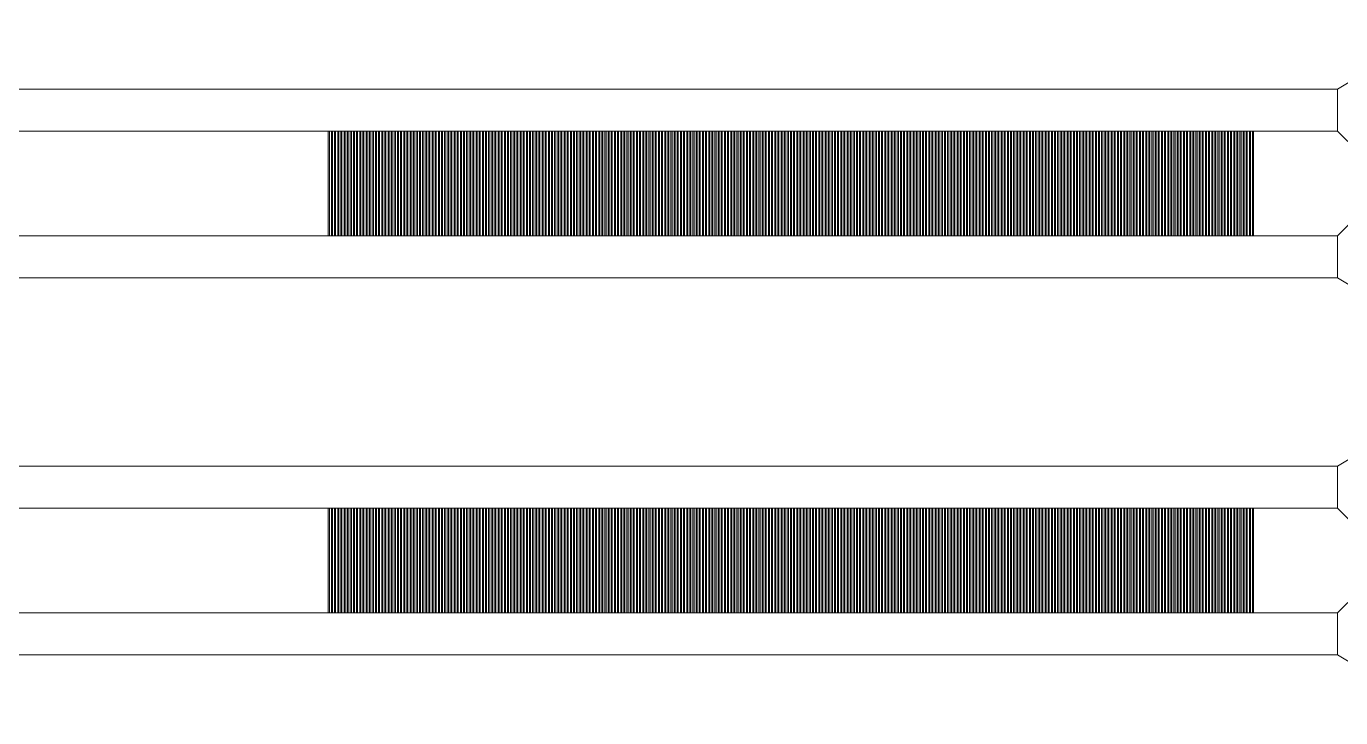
# Model space of a CAD drawing. Extents: x 1000 to 49000, y 2919 to 77300.
# Drawn here: x 34544 to 35172, y 37500 to 37830 of the extents above; entities that cross this region are included whole.
import ezdxf

# ---------------------------------------------------------------- set-up
doc = ezdxf.new("R2010")
doc.units = 13
doc.layers.add('Outer', color=1, linetype='Continuous', lineweight=0, true_color=0xff0000)

msp = doc.modelspace()

# ---------------------------------------------------------------- linework, layer by layer
at = {"layer": 'Outer'}
for points in [[(35220, 37830), (35170, 37800), (35170, 37780), (35180, 37770)], [(35170, 37780), (35170, 37800), (33660, 37800), (33660, 37780), (35170, 37780)], [(34688.5, 37730), (34689, 37730), (34689, 37780), (34688.5, 37780), (34688.5, 37730)], [(34690, 37730), (34690.5, 37730), (34690.5, 37780), (34690, 37780), (34690, 37730)], [(34691.5, 37730), (34692, 37730), (34692, 37780), (34691.5, 37780), (34691.5, 37730)], [(34693, 37730), (34693.5, 37730), (34693.5, 37780), (34693, 37780), (34693, 37730)], [(34694.5, 37730), (34695, 37730), (34695, 37780), (34694.5, 37780), (34694.5, 37730)], [(34696, 37730), (34696.5, 37730), (34696.5, 37780), (34696, 37780), (34696, 37730)], [(34697.5, 37730), (34698, 37730), (34698, 37780), (34697.5, 37780), (34697.5, 37730)], [(34699, 37730), (34699.5, 37730), (34699.5, 37780), (34699, 37780), (34699, 37730)], [(34700.5, 37730), (34701, 37730), (34701, 37780), (34700.5, 37780), (34700.5, 37730)], [(34702, 37730), (34702.5, 37730), (34702.5, 37780), (34702, 37780), (34702, 37730)], [(34703.5, 37730), (34704, 37730), (34704, 37780), (34703.5, 37780), (34703.5, 37730)], [(34705, 37730), (34705.5, 37730), (34705.5, 37780), (34705, 37780), (34705, 37730)], [(34706.5, 37730), (34707, 37730), (34707, 37780), (34706.5, 37780), (34706.5, 37730)], [(34708, 37730), (34708.5, 37730), (34708.5, 37780), (34708, 37780), (34708, 37730)], [(34709.5, 37730), (34710, 37730), (34710, 37780), (34709.5, 37780), (34709.5, 37730)], [(34711, 37730), (34711.5, 37730), (34711.5, 37780), (34711, 37780), (34711, 37730)], [(34712.5, 37730), (34713, 37730), (34713, 37780), (34712.5, 37780), (34712.5, 37730)], [(34714, 37730), (34714.5, 37730), (34714.5, 37780), (34714, 37780), (34714, 37730)], [(34715.5, 37730), (34716, 37730), (34716, 37780), (34715.5, 37780), (34715.5, 37730)], [(34717, 37730), (34717.5, 37730), (34717.5, 37780), (34717, 37780), (34717, 37730)], [(34718.5, 37730), (34719, 37730), (34719, 37780), (34718.5, 37780), (34718.5, 37730)], [(34720, 37730), (34720.5, 37730), (34720.5, 37780), (34720, 37780), (34720, 37730)], [(34721.5, 37730), (34722, 37730), (34722, 37780), (34721.5, 37780), (34721.5, 37730)], [(34723, 37730), (34723.5, 37730), (34723.5, 37780), (34723, 37780), (34723, 37730)], [(34724.5, 37730), (34725, 37730), (34725, 37780), (34724.5, 37780), (34724.5, 37730)], [(34726, 37730), (34726.5, 37730), (34726.5, 37780), (34726, 37780), (34726, 37730)], [(34727.5, 37730), (34728, 37730), (34728, 37780), (34727.5, 37780), (34727.5, 37730)], [(34729, 37730), (34729.5, 37730), (34729.5, 37780), (34729, 37780), (34729, 37730)], [(34730.5, 37730), (34731, 37730), (34731, 37780), (34730.5, 37780), (34730.5, 37730)], [(34732, 37730), (34732.5, 37730), (34732.5, 37780), (34732, 37780), (34732, 37730)], [(34733.5, 37730), (34734, 37730), (34734, 37780), (34733.5, 37780), (34733.5, 37730)], [(34735, 37730), (34735.5, 37730), (34735.5, 37780), (34735, 37780), (34735, 37730)], [(34736.5, 37730), (34737, 37730), (34737, 37780), (34736.5, 37780), (34736.5, 37730)], [(34738, 37730), (34738.5, 37730), (34738.5, 37780), (34738, 37780), (34738, 37730)], [(34739.5, 37730), (34740, 37730), (34740, 37780), (34739.5, 37780), (34739.5, 37730)], [(34741, 37730), (34741.5, 37730), (34741.5, 37780), (34741, 37780), (34741, 37730)], [(34742.5, 37730), (34743, 37730), (34743, 37780), (34742.5, 37780), (34742.5, 37730)], [(34744, 37730), (34744.5, 37730), (34744.5, 37780), (34744, 37780), (34744, 37730)], [(34745.5, 37730), (34746, 37730), (34746, 37780), (34745.5, 37780), (34745.5, 37730)], [(34747, 37730), (34747.5, 37730), (34747.5, 37780), (34747, 37780), (34747, 37730)], [(34748.5, 37730), (34749, 37730), (34749, 37780), (34748.5, 37780), (34748.5, 37730)], [(34750, 37730), (34750.5, 37730), (34750.5, 37780), (34750, 37780), (34750, 37730)], [(34751.5, 37730), (34752, 37730), (34752, 37780), (34751.5, 37780), (34751.5, 37730)], [(34753, 37730), (34753.5, 37730), (34753.5, 37780), (34753, 37780), (34753, 37730)], [(34754.5, 37730), (34755, 37730), (34755, 37780), (34754.5, 37780), (34754.5, 37730)], [(34756, 37730), (34756.5, 37730), (34756.5, 37780), (34756, 37780), (34756, 37730)], [(34757.5, 37730), (34758, 37730), (34758, 37780), (34757.5, 37780), (34757.5, 37730)], [(34759, 37730), (34759.5, 37730), (34759.5, 37780), (34759, 37780), (34759, 37730)], [(34760.5, 37730), (34761, 37730), (34761, 37780), (34760.5, 37780), (34760.5, 37730)], [(34762, 37730), (34762.5, 37730), (34762.5, 37780), (34762, 37780), (34762, 37730)], [(34763.5, 37730), (34764, 37730), (34764, 37780), (34763.5, 37780), (34763.5, 37730)], [(34765, 37730), (34765.5, 37730), (34765.5, 37780), (34765, 37780), (34765, 37730)], [(34766.5, 37730), (34767, 37730), (34767, 37780), (34766.5, 37780), (34766.5, 37730)], [(34768, 37730), (34768.5, 37730), (34768.5, 37780), (34768, 37780), (34768, 37730)], [(34769.5, 37730), (34770, 37730), (34770, 37780), (34769.5, 37780), (34769.5, 37730)], [(34771, 37730), (34771.5, 37730), (34771.5, 37780), (34771, 37780), (34771, 37730)], [(34772.5, 37730), (34773, 37730), (34773, 37780), (34772.5, 37780), (34772.5, 37730)], [(34774, 37730), (34774.5, 37730), (34774.5, 37780), (34774, 37780), (34774, 37730)], [(34775.5, 37730), (34776, 37730), (34776, 37780), (34775.5, 37780), (34775.5, 37730)], [(34777, 37730), (34777.5, 37730), (34777.5, 37780), (34777, 37780), (34777, 37730)], [(34778.5, 37730), (34779, 37730), (34779, 37780), (34778.5, 37780), (34778.5, 37730)], [(34780, 37730), (34780.5, 37730), (34780.5, 37780), (34780, 37780), (34780, 37730)], [(34781.5, 37730), (34782, 37730), (34782, 37780), (34781.5, 37780), (34781.5, 37730)], [(34783, 37730), (34783.5, 37730), (34783.5, 37780), (34783, 37780), (34783, 37730)], [(34784.5, 37730), (34785, 37730), (34785, 37780), (34784.5, 37780), (34784.5, 37730)], [(34786, 37730), (34786.5, 37730), (34786.5, 37780), (34786, 37780), (34786, 37730)], [(34787.5, 37730), (34788, 37730), (34788, 37780), (34787.5, 37780), (34787.5, 37730)], [(34789, 37730), (34789.5, 37730), (34789.5, 37780), (34789, 37780), (34789, 37730)], [(34790.5, 37730), (34791, 37730), (34791, 37780), (34790.5, 37780), (34790.5, 37730)], [(34792, 37730), (34792.5, 37730), (34792.5, 37780), (34792, 37780), (34792, 37730)], [(34793.5, 37730), (34794, 37730), (34794, 37780), (34793.5, 37780), (34793.5, 37730)], [(34795, 37730), (34795.5, 37730), (34795.5, 37780), (34795, 37780), (34795, 37730)], [(34796.5, 37730), (34797, 37730), (34797, 37780), (34796.5, 37780), (34796.5, 37730)], [(34798, 37730), (34798.5, 37730), (34798.5, 37780), (34798, 37780), (34798, 37730)], [(34799.5, 37730), (34800, 37730), (34800, 37780), (34799.5, 37780), (34799.5, 37730)], [(34801, 37730), (34801.5, 37730), (34801.5, 37780), (34801, 37780), (34801, 37730)], [(34802.5, 37730), (34803, 37730), (34803, 37780), (34802.5, 37780), (34802.5, 37730)], [(34804, 37730), (34804.5, 37730), (34804.5, 37780), (34804, 37780), (34804, 37730)], [(34805.5, 37730), (34806, 37730), (34806, 37780), (34805.5, 37780), (34805.5, 37730)], [(34807, 37730), (34807.5, 37730), (34807.5, 37780), (34807, 37780), (34807, 37730)], [(34808.5, 37730), (34809, 37730), (34809, 37780), (34808.5, 37780), (34808.5, 37730)], [(34810, 37730), (34810.5, 37730), (34810.5, 37780), (34810, 37780), (34810, 37730)], [(34811.5, 37730), (34812, 37730), (34812, 37780), (34811.5, 37780), (34811.5, 37730)], [(34813, 37730), (34813.5, 37730), (34813.5, 37780), (34813, 37780), (34813, 37730)], [(34814.5, 37730), (34815, 37730), (34815, 37780), (34814.5, 37780), (34814.5, 37730)], [(34816, 37730), (34816.5, 37730), (34816.5, 37780), (34816, 37780), (34816, 37730)], [(34817.5, 37730), (34818, 37730), (34818, 37780), (34817.5, 37780), (34817.5, 37730)], [(34819, 37730), (34819.5, 37730), (34819.5, 37780), (34819, 37780), (34819, 37730)], [(34820.5, 37730), (34821, 37730), (34821, 37780), (34820.5, 37780), (34820.5, 37730)], [(34822, 37730), (34822.5, 37730), (34822.5, 37780), (34822, 37780), (34822, 37730)], [(34823.5, 37730), (34824, 37730), (34824, 37780), (34823.5, 37780), (34823.5, 37730)], [(34825, 37730), (34825.5, 37730), (34825.5, 37780), (34825, 37780), (34825, 37730)], [(34826.5, 37730), (34827, 37730), (34827, 37780), (34826.5, 37780), (34826.5, 37730)], [(34828, 37730), (34828.5, 37730), (34828.5, 37780), (34828, 37780), (34828, 37730)], [(34829.5, 37730), (34830, 37730), (34830, 37780), (34829.5, 37780), (34829.5, 37730)], [(34831, 37730), (34831.5, 37730), (34831.5, 37780), (34831, 37780), (34831, 37730)], [(34832.5, 37730), (34833, 37730), (34833, 37780), (34832.5, 37780), (34832.5, 37730)], [(34834, 37730), (34834.5, 37730), (34834.5, 37780), (34834, 37780), (34834, 37730)], [(34835.5, 37730), (34836, 37730), (34836, 37780), (34835.5, 37780), (34835.5, 37730)], [(34837, 37730), (34837.5, 37730), (34837.5, 37780), (34837, 37780), (34837, 37730)], [(34838.5, 37730), (34839, 37730), (34839, 37780), (34838.5, 37780), (34838.5, 37730)], [(34840, 37730), (34840.5, 37730), (34840.5, 37780), (34840, 37780), (34840, 37730)], [(34841.5, 37730), (34842, 37730), (34842, 37780), (34841.5, 37780), (34841.5, 37730)], [(34843, 37730), (34843.5, 37730), (34843.5, 37780), (34843, 37780), (34843, 37730)], [(34844.5, 37730), (34845, 37730), (34845, 37780), (34844.5, 37780), (34844.5, 37730)], [(34846, 37730), (34846.5, 37730), (34846.5, 37780), (34846, 37780), (34846, 37730)], [(34847.5, 37730), (34848, 37730), (34848, 37780), (34847.5, 37780), (34847.5, 37730)], [(34849, 37730), (34849.5, 37730), (34849.5, 37780), (34849, 37780), (34849, 37730)], [(34850.5, 37730), (34851, 37730), (34851, 37780), (34850.5, 37780), (34850.5, 37730)], [(34852, 37730), (34852.5, 37730), (34852.5, 37780), (34852, 37780), (34852, 37730)], [(34853.5, 37730), (34854, 37730), (34854, 37780), (34853.5, 37780), (34853.5, 37730)], [(34855, 37730), (34855.5, 37730), (34855.5, 37780), (34855, 37780), (34855, 37730)], [(34856.5, 37730), (34857, 37730), (34857, 37780), (34856.5, 37780), (34856.5, 37730)], [(34858, 37730), (34858.5, 37730), (34858.5, 37780), (34858, 37780), (34858, 37730)], [(34859.5, 37730), (34860, 37730), (34860, 37780), (34859.5, 37780), (34859.5, 37730)], [(34861, 37730), (34861.5, 37730), (34861.5, 37780), (34861, 37780), (34861, 37730)], [(34862.5, 37730), (34863, 37730), (34863, 37780), (34862.5, 37780), (34862.5, 37730)], [(34864, 37730), (34864.5, 37730), (34864.5, 37780), (34864, 37780), (34864, 37730)], [(34865.5, 37730), (34866, 37730), (34866, 37780), (34865.5, 37780), (34865.5, 37730)], [(34867, 37730), (34867.5, 37730), (34867.5, 37780), (34867, 37780), (34867, 37730)], [(34868.5, 37730), (34869, 37730), (34869, 37780), (34868.5, 37780), (34868.5, 37730)], [(34870, 37730), (34870.5, 37730), (34870.5, 37780), (34870, 37780), (34870, 37730)], [(34871.5, 37730), (34872, 37730), (34872, 37780), (34871.5, 37780), (34871.5, 37730)], [(34873, 37730), (34873.5, 37730), (34873.5, 37780), (34873, 37780), (34873, 37730)], [(34874.5, 37730), (34875, 37730), (34875, 37780), (34874.5, 37780), (34874.5, 37730)], [(34876, 37730), (34876.5, 37730), (34876.5, 37780), (34876, 37780), (34876, 37730)], [(34877.5, 37730), (34878, 37730), (34878, 37780), (34877.5, 37780), (34877.5, 37730)], [(34879, 37730), (34879.5, 37730), (34879.5, 37780), (34879, 37780), (34879, 37730)], [(34880.5, 37730), (34881, 37730), (34881, 37780), (34880.5, 37780), (34880.5, 37730)], [(34882, 37730), (34882.5, 37730), (34882.5, 37780), (34882, 37780), (34882, 37730)], [(34883.5, 37730), (34884, 37730), (34884, 37780), (34883.5, 37780), (34883.5, 37730)], [(34885, 37730), (34885.5, 37730), (34885.5, 37780), (34885, 37780), (34885, 37730)], [(34886.5, 37730), (34887, 37730), (34887, 37780), (34886.5, 37780), (34886.5, 37730)], [(34888, 37730), (34888.5, 37730), (34888.5, 37780), (34888, 37780), (34888, 37730)], [(34889.5, 37730), (34890, 37730), (34890, 37780), (34889.5, 37780), (34889.5, 37730)], [(34891, 37730), (34891.5, 37730), (34891.5, 37780), (34891, 37780), (34891, 37730)], [(34892.5, 37730), (34893, 37730), (34893, 37780), (34892.5, 37780), (34892.5, 37730)], [(34894, 37730), (34894.5, 37730), (34894.5, 37780), (34894, 37780), (34894, 37730)], [(34895.5, 37730), (34896, 37730), (34896, 37780), (34895.5, 37780), (34895.5, 37730)], [(34897, 37730), (34897.5, 37730), (34897.5, 37780), (34897, 37780), (34897, 37730)], [(34898.5, 37730), (34899, 37730), (34899, 37780), (34898.5, 37780), (34898.5, 37730)], [(34900, 37730), (34900.5, 37730), (34900.5, 37780), (34900, 37780), (34900, 37730)], [(34901.5, 37730), (34902, 37730), (34902, 37780), (34901.5, 37780), (34901.5, 37730)], [(34903, 37730), (34903.5, 37730), (34903.5, 37780), (34903, 37780), (34903, 37730)], [(34904.5, 37730), (34905, 37730), (34905, 37780), (34904.5, 37780), (34904.5, 37730)], [(34906, 37730), (34906.5, 37730), (34906.5, 37780), (34906, 37780), (34906, 37730)], [(34907.5, 37730), (34908, 37730), (34908, 37780), (34907.5, 37780), (34907.5, 37730)], [(34909, 37730), (34909.5, 37730), (34909.5, 37780), (34909, 37780), (34909, 37730)], [(34910.5, 37730), (34911, 37730), (34911, 37780), (34910.5, 37780), (34910.5, 37730)], [(34912, 37730), (34912.5, 37730), (34912.5, 37780), (34912, 37780), (34912, 37730)], [(34913.5, 37730), (34914, 37730), (34914, 37780), (34913.5, 37780), (34913.5, 37730)], [(34915, 37730), (34915.5, 37730), (34915.5, 37780), (34915, 37780), (34915, 37730)], [(34916.5, 37730), (34917, 37730), (34917, 37780), (34916.5, 37780), (34916.5, 37730)], [(34918, 37730), (34918.5, 37730), (34918.5, 37780), (34918, 37780), (34918, 37730)], [(34919.5, 37730), (34920, 37730), (34920, 37780), (34919.5, 37780), (34919.5, 37730)], [(34921, 37730), (34921.5, 37730), (34921.5, 37780), (34921, 37780), (34921, 37730)], [(34922.5, 37730), (34923, 37730), (34923, 37780), (34922.5, 37780), (34922.5, 37730)], [(34924, 37730), (34924.5, 37730), (34924.5, 37780), (34924, 37780), (34924, 37730)], [(34925.5, 37730), (34926, 37730), (34926, 37780), (34925.5, 37780), (34925.5, 37730)], [(34927, 37730), (34927.5, 37730), (34927.5, 37780), (34927, 37780), (34927, 37730)], [(34928.5, 37730), (34929, 37730), (34929, 37780), (34928.5, 37780), (34928.5, 37730)], [(34930, 37730), (34930.5, 37730), (34930.5, 37780), (34930, 37780), (34930, 37730)], [(34931.5, 37730), (34932, 37730), (34932, 37780), (34931.5, 37780), (34931.5, 37730)], [(34933, 37730), (34933.5, 37730), (34933.5, 37780), (34933, 37780), (34933, 37730)], [(34934.5, 37730), (34935, 37730), (34935, 37780), (34934.5, 37780), (34934.5, 37730)], [(34936, 37730), (34936.5, 37730), (34936.5, 37780), (34936, 37780), (34936, 37730)], [(34937.5, 37730), (34938, 37730), (34938, 37780), (34937.5, 37780), (34937.5, 37730)], [(34939, 37730), (34939.5, 37730), (34939.5, 37780), (34939, 37780), (34939, 37730)], [(34940.5, 37730), (34941, 37730), (34941, 37780), (34940.5, 37780), (34940.5, 37730)], [(34942, 37730), (34942.5, 37730), (34942.5, 37780), (34942, 37780), (34942, 37730)], [(34943.5, 37730), (34944, 37730), (34944, 37780), (34943.5, 37780), (34943.5, 37730)], [(34945, 37730), (34945.5, 37730), (34945.5, 37780), (34945, 37780), (34945, 37730)], [(34946.5, 37730), (34947, 37730), (34947, 37780), (34946.5, 37780), (34946.5, 37730)], [(34948, 37730), (34948.5, 37730), (34948.5, 37780), (34948, 37780), (34948, 37730)], [(34949.5, 37730), (34950, 37730), (34950, 37780), (34949.5, 37780), (34949.5, 37730)], [(34951, 37730), (34951.5, 37730), (34951.5, 37780), (34951, 37780), (34951, 37730)], [(34952.5, 37730), (34953, 37730), (34953, 37780), (34952.5, 37780), (34952.5, 37730)], [(34954, 37730), (34954.5, 37730), (34954.5, 37780), (34954, 37780), (34954, 37730)], [(34955.5, 37730), (34956, 37730), (34956, 37780), (34955.5, 37780), (34955.5, 37730)], [(34957, 37730), (34957.5, 37730), (34957.5, 37780), (34957, 37780), (34957, 37730)], [(34958.5, 37730), (34959, 37730), (34959, 37780), (34958.5, 37780), (34958.5, 37730)], [(34960, 37730), (34960.5, 37730), (34960.5, 37780), (34960, 37780), (34960, 37730)], [(34961.5, 37730), (34962, 37730), (34962, 37780), (34961.5, 37780), (34961.5, 37730)], [(34963, 37730), (34963.5, 37730), (34963.5, 37780), (34963, 37780), (34963, 37730)], [(34964.5, 37730), (34965, 37730), (34965, 37780), (34964.5, 37780), (34964.5, 37730)], [(34966, 37730), (34966.5, 37730), (34966.5, 37780), (34966, 37780), (34966, 37730)], [(34967.5, 37730), (34968, 37730), (34968, 37780), (34967.5, 37780), (34967.5, 37730)], [(34969, 37730), (34969.5, 37730), (34969.5, 37780), (34969, 37780), (34969, 37730)], [(34970.5, 37730), (34971, 37730), (34971, 37780), (34970.5, 37780), (34970.5, 37730)], [(34972, 37730), (34972.5, 37730), (34972.5, 37780), (34972, 37780), (34972, 37730)], [(34973.5, 37730), (34974, 37730), (34974, 37780), (34973.5, 37780), (34973.5, 37730)], [(34975, 37730), (34975.5, 37730), (34975.5, 37780), (34975, 37780), (34975, 37730)], [(34976.5, 37730), (34977, 37730), (34977, 37780), (34976.5, 37780), (34976.5, 37730)], [(34978, 37730), (34978.5, 37730), (34978.5, 37780), (34978, 37780), (34978, 37730)], [(34979.5, 37730), (34980, 37730), (34980, 37780), (34979.5, 37780), (34979.5, 37730)], [(34981, 37730), (34981.5, 37730), (34981.5, 37780), (34981, 37780), (34981, 37730)], [(34982.5, 37730), (34983, 37730), (34983, 37780), (34982.5, 37780), (34982.5, 37730)], [(34984, 37730), (34984.5, 37730), (34984.5, 37780), (34984, 37780), (34984, 37730)], [(34985.5, 37730), (34986, 37730), (34986, 37780), (34985.5, 37780), (34985.5, 37730)], [(34987, 37730), (34987.5, 37730), (34987.5, 37780), (34987, 37780), (34987, 37730)], [(34988.5, 37730), (34989, 37730), (34989, 37780), (34988.5, 37780), (34988.5, 37730)], [(34990, 37730), (34990.5, 37730), (34990.5, 37780), (34990, 37780), (34990, 37730)], [(34991.5, 37730), (34992, 37730), (34992, 37780), (34991.5, 37780), (34991.5, 37730)], [(34993, 37730), (34993.5, 37730), (34993.5, 37780), (34993, 37780), (34993, 37730)], [(34994.5, 37730), (34995, 37730), (34995, 37780), (34994.5, 37780), (34994.5, 37730)], [(34996, 37730), (34996.5, 37730), (34996.5, 37780), (34996, 37780), (34996, 37730)], [(34997.5, 37730), (34998, 37730), (34998, 37780), (34997.5, 37780), (34997.5, 37730)], [(34999, 37730), (34999.5, 37730), (34999.5, 37780), (34999, 37780), (34999, 37730)], [(35000.5, 37730), (35001, 37730), (35001, 37780), (35000.5, 37780), (35000.5, 37730)], [(35002, 37730), (35002.5, 37730), (35002.5, 37780), (35002, 37780), (35002, 37730)], [(35003.5, 37730), (35004, 37730), (35004, 37780), (35003.5, 37780), (35003.5, 37730)], [(35005, 37730), (35005.5, 37730), (35005.5, 37780), (35005, 37780), (35005, 37730)], [(35006.5, 37730), (35007, 37730), (35007, 37780), (35006.5, 37780), (35006.5, 37730)], [(35008, 37730), (35008.5, 37730), (35008.5, 37780), (35008, 37780), (35008, 37730)], [(35009.5, 37730), (35010, 37730), (35010, 37780), (35009.5, 37780), (35009.5, 37730)], [(35011, 37730), (35011.5, 37730), (35011.5, 37780), (35011, 37780), (35011, 37730)], [(35012.5, 37730), (35013, 37730), (35013, 37780), (35012.5, 37780), (35012.5, 37730)], [(35014, 37730), (35014.5, 37730), (35014.5, 37780), (35014, 37780), (35014, 37730)], [(35015.5, 37730), (35016, 37730), (35016, 37780), (35015.5, 37780), (35015.5, 37730)], [(35017, 37730), (35017.5, 37730), (35017.5, 37780), (35017, 37780), (35017, 37730)], [(35018.5, 37730), (35019, 37730), (35019, 37780), (35018.5, 37780), (35018.5, 37730)], [(35020, 37730), (35020.5, 37730), (35020.5, 37780), (35020, 37780), (35020, 37730)], [(35021.5, 37730), (35022, 37730), (35022, 37780), (35021.5, 37780), (35021.5, 37730)], [(35023, 37730), (35023.5, 37730), (35023.5, 37780), (35023, 37780), (35023, 37730)], [(35024.5, 37730), (35025, 37730), (35025, 37780), (35024.5, 37780), (35024.5, 37730)], [(35026, 37730), (35026.5, 37730), (35026.5, 37780), (35026, 37780), (35026, 37730)], [(35027.5, 37730), (35028, 37730), (35028, 37780), (35027.5, 37780), (35027.5, 37730)], [(35029, 37730), (35029.5, 37730), (35029.5, 37780), (35029, 37780), (35029, 37730)], [(35030.5, 37730), (35031, 37730), (35031, 37780), (35030.5, 37780), (35030.5, 37730)], [(35032, 37730), (35032.5, 37730), (35032.5, 37780), (35032, 37780), (35032, 37730)], [(35033.5, 37730), (35034, 37730), (35034, 37780), (35033.5, 37780), (35033.5, 37730)], [(35035, 37730), (35035.5, 37730), (35035.5, 37780), (35035, 37780), (35035, 37730)], [(35036.5, 37730), (35037, 37730), (35037, 37780), (35036.5, 37780), (35036.5, 37730)], [(35038, 37730), (35038.5, 37730), (35038.5, 37780), (35038, 37780), (35038, 37730)], [(35039.5, 37730), (35040, 37730), (35040, 37780), (35039.5, 37780), (35039.5, 37730)], [(35041, 37730), (35041.5, 37730), (35041.5, 37780), (35041, 37780), (35041, 37730)], [(35042.5, 37730), (35043, 37730), (35043, 37780), (35042.5, 37780), (35042.5, 37730)], [(35044, 37730), (35044.5, 37730), (35044.5, 37780), (35044, 37780), (35044, 37730)], [(35045.5, 37730), (35046, 37730), (35046, 37780), (35045.5, 37780), (35045.5, 37730)], [(35047, 37730), (35047.5, 37730), (35047.5, 37780), (35047, 37780), (35047, 37730)], [(35048.5, 37730), (35049, 37730), (35049, 37780), (35048.5, 37780), (35048.5, 37730)], [(35050, 37730), (35050.5, 37730), (35050.5, 37780), (35050, 37780), (35050, 37730)], [(35051.5, 37730), (35052, 37730), (35052, 37780), (35051.5, 37780), (35051.5, 37730)], [(35053, 37730), (35053.5, 37730), (35053.5, 37780), (35053, 37780), (35053, 37730)], [(35054.5, 37730), (35055, 37730), (35055, 37780), (35054.5, 37780), (35054.5, 37730)], [(35056, 37730), (35056.5, 37730), (35056.5, 37780), (35056, 37780), (35056, 37730)], [(35057.5, 37730), (35058, 37730), (35058, 37780), (35057.5, 37780), (35057.5, 37730)], [(35059, 37730), (35059.5, 37730), (35059.5, 37780), (35059, 37780), (35059, 37730)], [(35060.5, 37730), (35061, 37730), (35061, 37780), (35060.5, 37780), (35060.5, 37730)], [(35062, 37730), (35062.5, 37730), (35062.5, 37780), (35062, 37780), (35062, 37730)], [(35063.5, 37730), (35064, 37730), (35064, 37780), (35063.5, 37780), (35063.5, 37730)], [(35065, 37730), (35065.5, 37730), (35065.5, 37780), (35065, 37780), (35065, 37730)], [(35066.5, 37730), (35067, 37730), (35067, 37780), (35066.5, 37780), (35066.5, 37730)], [(35068, 37730), (35068.5, 37730), (35068.5, 37780), (35068, 37780), (35068, 37730)], [(35069.5, 37730), (35070, 37730), (35070, 37780), (35069.5, 37780), (35069.5, 37730)], [(35071, 37730), (35071.5, 37730), (35071.5, 37780), (35071, 37780), (35071, 37730)], [(35072.5, 37730), (35073, 37730), (35073, 37780), (35072.5, 37780), (35072.5, 37730)], [(35074, 37730), (35074.5, 37730), (35074.5, 37780), (35074, 37780), (35074, 37730)], [(35075.5, 37730), (35076, 37730), (35076, 37780), (35075.5, 37780), (35075.5, 37730)], [(35077, 37730), (35077.5, 37730), (35077.5, 37780), (35077, 37780), (35077, 37730)], [(35078.5, 37730), (35079, 37730), (35079, 37780), (35078.5, 37780), (35078.5, 37730)], [(35080, 37730), (35080.5, 37730), (35080.5, 37780), (35080, 37780), (35080, 37730)], [(35081.5, 37730), (35082, 37730), (35082, 37780), (35081.5, 37780), (35081.5, 37730)], [(35083, 37730), (35083.5, 37730), (35083.5, 37780), (35083, 37780), (35083, 37730)], [(35084.5, 37730), (35085, 37730), (35085, 37780), (35084.5, 37780), (35084.5, 37730)], [(35086, 37730), (35086.5, 37730), (35086.5, 37780), (35086, 37780), (35086, 37730)], [(35087.5, 37730), (35088, 37730), (35088, 37780), (35087.5, 37780), (35087.5, 37730)], [(35089, 37730), (35089.5, 37730), (35089.5, 37780), (35089, 37780), (35089, 37730)], [(35090.5, 37730), (35091, 37730), (35091, 37780), (35090.5, 37780), (35090.5, 37730)], [(35092, 37730), (35092.5, 37730), (35092.5, 37780), (35092, 37780), (35092, 37730)], [(35093.5, 37730), (35094, 37730), (35094, 37780), (35093.5, 37780), (35093.5, 37730)], [(35095, 37730), (35095.5, 37730), (35095.5, 37780), (35095, 37780), (35095, 37730)], [(35096.5, 37730), (35097, 37730), (35097, 37780), (35096.5, 37780), (35096.5, 37730)], [(35098, 37730), (35098.5, 37730), (35098.5, 37780), (35098, 37780), (35098, 37730)], [(35099.5, 37730), (35100, 37730), (35100, 37780), (35099.5, 37780), (35099.5, 37730)], [(35101, 37730), (35101.5, 37730), (35101.5, 37780), (35101, 37780), (35101, 37730)], [(35102.5, 37730), (35103, 37730), (35103, 37780), (35102.5, 37780), (35102.5, 37730)], [(35104, 37730), (35104.5, 37730), (35104.5, 37780), (35104, 37780), (35104, 37730)], [(35105.5, 37730), (35106, 37730), (35106, 37780), (35105.5, 37780), (35105.5, 37730)], [(35107, 37730), (35107.5, 37730), (35107.5, 37780), (35107, 37780), (35107, 37730)], [(35108.5, 37730), (35109, 37730), (35109, 37780), (35108.5, 37780), (35108.5, 37730)], [(35110, 37730), (35110.5, 37730), (35110.5, 37780), (35110, 37780), (35110, 37730)], [(35111.5, 37730), (35112, 37730), (35112, 37780), (35111.5, 37780), (35111.5, 37730)], [(35113, 37730), (35113.5, 37730), (35113.5, 37780), (35113, 37780), (35113, 37730)], [(35114.5, 37730), (35115, 37730), (35115, 37780), (35114.5, 37780), (35114.5, 37730)], [(35116, 37730), (35116.5, 37730), (35116.5, 37780), (35116, 37780), (35116, 37730)], [(35117.5, 37730), (35118, 37730), (35118, 37780), (35117.5, 37780), (35117.5, 37730)], [(35119, 37730), (35119.5, 37730), (35119.5, 37780), (35119, 37780), (35119, 37730)], [(35120.5, 37730), (35121, 37730), (35121, 37780), (35120.5, 37780), (35120.5, 37730)], [(35122, 37730), (35122.5, 37730), (35122.5, 37780), (35122, 37780), (35122, 37730)], [(35123.5, 37730), (35124, 37730), (35124, 37780), (35123.5, 37780), (35123.5, 37730)], [(35125, 37730), (35125.5, 37730), (35125.5, 37780), (35125, 37780), (35125, 37730)], [(35126.5, 37730), (35127, 37730), (35127, 37780), (35126.5, 37780), (35126.5, 37730)], [(35128, 37730), (35128.5, 37730), (35128.5, 37780), (35128, 37780), (35128, 37730)], [(35129.5, 37730), (35130, 37730), (35130, 37780), (35129.5, 37780), (35129.5, 37730)], [(35180, 37740), (35170, 37730), (35170, 37710), (35220, 37680)], [(35170, 37730), (35170, 37710), (33660, 37710), (33660, 37730), (35170, 37730)], [(35220, 37650), (35170, 37620), (35170, 37600), (35180, 37590)], [(35170, 37600), (35170, 37620), (33660, 37620), (33660, 37600), (35170, 37600)], [(34688.5, 37550), (34689, 37550), (34689, 37600), (34688.5, 37600), (34688.5, 37550)], [(34690, 37550), (34690.5, 37550), (34690.5, 37600), (34690, 37600), (34690, 37550)], [(34691.5, 37550), (34692, 37550), (34692, 37600), (34691.5, 37600), (34691.5, 37550)], [(34693, 37550), (34693.5, 37550), (34693.5, 37600), (34693, 37600), (34693, 37550)], [(34694.5, 37550), (34695, 37550), (34695, 37600), (34694.5, 37600), (34694.5, 37550)], [(34696, 37550), (34696.5, 37550), (34696.5, 37600), (34696, 37600), (34696, 37550)], [(34697.5, 37550), (34698, 37550), (34698, 37600), (34697.5, 37600), (34697.5, 37550)], [(34699, 37550), (34699.5, 37550), (34699.5, 37600), (34699, 37600), (34699, 37550)], [(34700.5, 37550), (34701, 37550), (34701, 37600), (34700.5, 37600), (34700.5, 37550)], [(34702, 37550), (34702.5, 37550), (34702.5, 37600), (34702, 37600), (34702, 37550)], [(34703.5, 37550), (34704, 37550), (34704, 37600), (34703.5, 37600), (34703.5, 37550)], [(34705, 37550), (34705.5, 37550), (34705.5, 37600), (34705, 37600), (34705, 37550)], [(34706.5, 37550), (34707, 37550), (34707, 37600), (34706.5, 37600), (34706.5, 37550)], [(34708, 37550), (34708.5, 37550), (34708.5, 37600), (34708, 37600), (34708, 37550)], [(34709.5, 37550), (34710, 37550), (34710, 37600), (34709.5, 37600), (34709.5, 37550)], [(34711, 37550), (34711.5, 37550), (34711.5, 37600), (34711, 37600), (34711, 37550)], [(34712.5, 37550), (34713, 37550), (34713, 37600), (34712.5, 37600), (34712.5, 37550)], [(34714, 37550), (34714.5, 37550), (34714.5, 37600), (34714, 37600), (34714, 37550)], [(34715.5, 37550), (34716, 37550), (34716, 37600), (34715.5, 37600), (34715.5, 37550)], [(34717, 37550), (34717.5, 37550), (34717.5, 37600), (34717, 37600), (34717, 37550)], [(34718.5, 37550), (34719, 37550), (34719, 37600), (34718.5, 37600), (34718.5, 37550)], [(34720, 37550), (34720.5, 37550), (34720.5, 37600), (34720, 37600), (34720, 37550)], [(34721.5, 37550), (34722, 37550), (34722, 37600), (34721.5, 37600), (34721.5, 37550)], [(34723, 37550), (34723.5, 37550), (34723.5, 37600), (34723, 37600), (34723, 37550)], [(34724.5, 37550), (34725, 37550), (34725, 37600), (34724.5, 37600), (34724.5, 37550)], [(34726, 37550), (34726.5, 37550), (34726.5, 37600), (34726, 37600), (34726, 37550)], [(34727.5, 37550), (34728, 37550), (34728, 37600), (34727.5, 37600), (34727.5, 37550)], [(34729, 37550), (34729.5, 37550), (34729.5, 37600), (34729, 37600), (34729, 37550)], [(34730.5, 37550), (34731, 37550), (34731, 37600), (34730.5, 37600), (34730.5, 37550)], [(34732, 37550), (34732.5, 37550), (34732.5, 37600), (34732, 37600), (34732, 37550)], [(34733.5, 37550), (34734, 37550), (34734, 37600), (34733.5, 37600), (34733.5, 37550)], [(34735, 37550), (34735.5, 37550), (34735.5, 37600), (34735, 37600), (34735, 37550)], [(34736.5, 37550), (34737, 37550), (34737, 37600), (34736.5, 37600), (34736.5, 37550)], [(34738, 37550), (34738.5, 37550), (34738.5, 37600), (34738, 37600), (34738, 37550)], [(34739.5, 37550), (34740, 37550), (34740, 37600), (34739.5, 37600), (34739.5, 37550)], [(34741, 37550), (34741.5, 37550), (34741.5, 37600), (34741, 37600), (34741, 37550)], [(34742.5, 37550), (34743, 37550), (34743, 37600), (34742.5, 37600), (34742.5, 37550)], [(34744, 37550), (34744.5, 37550), (34744.5, 37600), (34744, 37600), (34744, 37550)], [(34745.5, 37550), (34746, 37550), (34746, 37600), (34745.5, 37600), (34745.5, 37550)], [(34747, 37550), (34747.5, 37550), (34747.5, 37600), (34747, 37600), (34747, 37550)], [(34748.5, 37550), (34749, 37550), (34749, 37600), (34748.5, 37600), (34748.5, 37550)], [(34750, 37550), (34750.5, 37550), (34750.5, 37600), (34750, 37600), (34750, 37550)], [(34751.5, 37550), (34752, 37550), (34752, 37600), (34751.5, 37600), (34751.5, 37550)], [(34753, 37550), (34753.5, 37550), (34753.5, 37600), (34753, 37600), (34753, 37550)], [(34754.5, 37550), (34755, 37550), (34755, 37600), (34754.5, 37600), (34754.5, 37550)], [(34756, 37550), (34756.5, 37550), (34756.5, 37600), (34756, 37600), (34756, 37550)], [(34757.5, 37550), (34758, 37550), (34758, 37600), (34757.5, 37600), (34757.5, 37550)], [(34759, 37550), (34759.5, 37550), (34759.5, 37600), (34759, 37600), (34759, 37550)], [(34760.5, 37550), (34761, 37550), (34761, 37600), (34760.5, 37600), (34760.5, 37550)], [(34762, 37550), (34762.5, 37550), (34762.5, 37600), (34762, 37600), (34762, 37550)], [(34763.5, 37550), (34764, 37550), (34764, 37600), (34763.5, 37600), (34763.5, 37550)], [(34765, 37550), (34765.5, 37550), (34765.5, 37600), (34765, 37600), (34765, 37550)], [(34766.5, 37550), (34767, 37550), (34767, 37600), (34766.5, 37600), (34766.5, 37550)], [(34768, 37550), (34768.5, 37550), (34768.5, 37600), (34768, 37600), (34768, 37550)], [(34769.5, 37550), (34770, 37550), (34770, 37600), (34769.5, 37600), (34769.5, 37550)], [(34771, 37550), (34771.5, 37550), (34771.5, 37600), (34771, 37600), (34771, 37550)], [(34772.5, 37550), (34773, 37550), (34773, 37600), (34772.5, 37600), (34772.5, 37550)], [(34774, 37550), (34774.5, 37550), (34774.5, 37600), (34774, 37600), (34774, 37550)], [(34775.5, 37550), (34776, 37550), (34776, 37600), (34775.5, 37600), (34775.5, 37550)], [(34777, 37550), (34777.5, 37550), (34777.5, 37600), (34777, 37600), (34777, 37550)], [(34778.5, 37550), (34779, 37550), (34779, 37600), (34778.5, 37600), (34778.5, 37550)], [(34780, 37550), (34780.5, 37550), (34780.5, 37600), (34780, 37600), (34780, 37550)], [(34781.5, 37550), (34782, 37550), (34782, 37600), (34781.5, 37600), (34781.5, 37550)], [(34783, 37550), (34783.5, 37550), (34783.5, 37600), (34783, 37600), (34783, 37550)], [(34784.5, 37550), (34785, 37550), (34785, 37600), (34784.5, 37600), (34784.5, 37550)], [(34786, 37550), (34786.5, 37550), (34786.5, 37600), (34786, 37600), (34786, 37550)], [(34787.5, 37550), (34788, 37550), (34788, 37600), (34787.5, 37600), (34787.5, 37550)], [(34789, 37550), (34789.5, 37550), (34789.5, 37600), (34789, 37600), (34789, 37550)], [(34790.5, 37550), (34791, 37550), (34791, 37600), (34790.5, 37600), (34790.5, 37550)], [(34792, 37550), (34792.5, 37550), (34792.5, 37600), (34792, 37600), (34792, 37550)], [(34793.5, 37550), (34794, 37550), (34794, 37600), (34793.5, 37600), (34793.5, 37550)], [(34795, 37550), (34795.5, 37550), (34795.5, 37600), (34795, 37600), (34795, 37550)], [(34796.5, 37550), (34797, 37550), (34797, 37600), (34796.5, 37600), (34796.5, 37550)], [(34798, 37550), (34798.5, 37550), (34798.5, 37600), (34798, 37600), (34798, 37550)], [(34799.5, 37550), (34800, 37550), (34800, 37600), (34799.5, 37600), (34799.5, 37550)], [(34801, 37550), (34801.5, 37550), (34801.5, 37600), (34801, 37600), (34801, 37550)], [(34802.5, 37550), (34803, 37550), (34803, 37600), (34802.5, 37600), (34802.5, 37550)], [(34804, 37550), (34804.5, 37550), (34804.5, 37600), (34804, 37600), (34804, 37550)], [(34805.5, 37550), (34806, 37550), (34806, 37600), (34805.5, 37600), (34805.5, 37550)], [(34807, 37550), (34807.5, 37550), (34807.5, 37600), (34807, 37600), (34807, 37550)], [(34808.5, 37550), (34809, 37550), (34809, 37600), (34808.5, 37600), (34808.5, 37550)], [(34810, 37550), (34810.5, 37550), (34810.5, 37600), (34810, 37600), (34810, 37550)], [(34811.5, 37550), (34812, 37550), (34812, 37600), (34811.5, 37600), (34811.5, 37550)], [(34813, 37550), (34813.5, 37550), (34813.5, 37600), (34813, 37600), (34813, 37550)], [(34814.5, 37550), (34815, 37550), (34815, 37600), (34814.5, 37600), (34814.5, 37550)], [(34816, 37550), (34816.5, 37550), (34816.5, 37600), (34816, 37600), (34816, 37550)], [(34817.5, 37550), (34818, 37550), (34818, 37600), (34817.5, 37600), (34817.5, 37550)], [(34819, 37550), (34819.5, 37550), (34819.5, 37600), (34819, 37600), (34819, 37550)], [(34820.5, 37550), (34821, 37550), (34821, 37600), (34820.5, 37600), (34820.5, 37550)], [(34822, 37550), (34822.5, 37550), (34822.5, 37600), (34822, 37600), (34822, 37550)], [(34823.5, 37550), (34824, 37550), (34824, 37600), (34823.5, 37600), (34823.5, 37550)], [(34825, 37550), (34825.5, 37550), (34825.5, 37600), (34825, 37600), (34825, 37550)], [(34826.5, 37550), (34827, 37550), (34827, 37600), (34826.5, 37600), (34826.5, 37550)], [(34828, 37550), (34828.5, 37550), (34828.5, 37600), (34828, 37600), (34828, 37550)], [(34829.5, 37550), (34830, 37550), (34830, 37600), (34829.5, 37600), (34829.5, 37550)], [(34831, 37550), (34831.5, 37550), (34831.5, 37600), (34831, 37600), (34831, 37550)], [(34832.5, 37550), (34833, 37550), (34833, 37600), (34832.5, 37600), (34832.5, 37550)], [(34834, 37550), (34834.5, 37550), (34834.5, 37600), (34834, 37600), (34834, 37550)], [(34835.5, 37550), (34836, 37550), (34836, 37600), (34835.5, 37600), (34835.5, 37550)], [(34837, 37550), (34837.5, 37550), (34837.5, 37600), (34837, 37600), (34837, 37550)], [(34838.5, 37550), (34839, 37550), (34839, 37600), (34838.5, 37600), (34838.5, 37550)], [(34840, 37550), (34840.5, 37550), (34840.5, 37600), (34840, 37600), (34840, 37550)], [(34841.5, 37550), (34842, 37550), (34842, 37600), (34841.5, 37600), (34841.5, 37550)], [(34843, 37550), (34843.5, 37550), (34843.5, 37600), (34843, 37600), (34843, 37550)], [(34844.5, 37550), (34845, 37550), (34845, 37600), (34844.5, 37600), (34844.5, 37550)], [(34846, 37550), (34846.5, 37550), (34846.5, 37600), (34846, 37600), (34846, 37550)], [(34847.5, 37550), (34848, 37550), (34848, 37600), (34847.5, 37600), (34847.5, 37550)], [(34849, 37550), (34849.5, 37550), (34849.5, 37600), (34849, 37600), (34849, 37550)], [(34850.5, 37550), (34851, 37550), (34851, 37600), (34850.5, 37600), (34850.5, 37550)], [(34852, 37550), (34852.5, 37550), (34852.5, 37600), (34852, 37600), (34852, 37550)], [(34853.5, 37550), (34854, 37550), (34854, 37600), (34853.5, 37600), (34853.5, 37550)], [(34855, 37550), (34855.5, 37550), (34855.5, 37600), (34855, 37600), (34855, 37550)], [(34856.5, 37550), (34857, 37550), (34857, 37600), (34856.5, 37600), (34856.5, 37550)], [(34858, 37550), (34858.5, 37550), (34858.5, 37600), (34858, 37600), (34858, 37550)], [(34859.5, 37550), (34860, 37550), (34860, 37600), (34859.5, 37600), (34859.5, 37550)], [(34861, 37550), (34861.5, 37550), (34861.5, 37600), (34861, 37600), (34861, 37550)], [(34862.5, 37550), (34863, 37550), (34863, 37600), (34862.5, 37600), (34862.5, 37550)], [(34864, 37550), (34864.5, 37550), (34864.5, 37600), (34864, 37600), (34864, 37550)], [(34865.5, 37550), (34866, 37550), (34866, 37600), (34865.5, 37600), (34865.5, 37550)], [(34867, 37550), (34867.5, 37550), (34867.5, 37600), (34867, 37600), (34867, 37550)], [(34868.5, 37550), (34869, 37550), (34869, 37600), (34868.5, 37600), (34868.5, 37550)], [(34870, 37550), (34870.5, 37550), (34870.5, 37600), (34870, 37600), (34870, 37550)], [(34871.5, 37550), (34872, 37550), (34872, 37600), (34871.5, 37600), (34871.5, 37550)], [(34873, 37550), (34873.5, 37550), (34873.5, 37600), (34873, 37600), (34873, 37550)], [(34874.5, 37550), (34875, 37550), (34875, 37600), (34874.5, 37600), (34874.5, 37550)], [(34876, 37550), (34876.5, 37550), (34876.5, 37600), (34876, 37600), (34876, 37550)], [(34877.5, 37550), (34878, 37550), (34878, 37600), (34877.5, 37600), (34877.5, 37550)], [(34879, 37550), (34879.5, 37550), (34879.5, 37600), (34879, 37600), (34879, 37550)], [(34880.5, 37550), (34881, 37550), (34881, 37600), (34880.5, 37600), (34880.5, 37550)], [(34882, 37550), (34882.5, 37550), (34882.5, 37600), (34882, 37600), (34882, 37550)], [(34883.5, 37550), (34884, 37550), (34884, 37600), (34883.5, 37600), (34883.5, 37550)], [(34885, 37550), (34885.5, 37550), (34885.5, 37600), (34885, 37600), (34885, 37550)], [(34886.5, 37550), (34887, 37550), (34887, 37600), (34886.5, 37600), (34886.5, 37550)], [(34888, 37550), (34888.5, 37550), (34888.5, 37600), (34888, 37600), (34888, 37550)], [(34889.5, 37550), (34890, 37550), (34890, 37600), (34889.5, 37600), (34889.5, 37550)], [(34891, 37550), (34891.5, 37550), (34891.5, 37600), (34891, 37600), (34891, 37550)], [(34892.5, 37550), (34893, 37550), (34893, 37600), (34892.5, 37600), (34892.5, 37550)], [(34894, 37550), (34894.5, 37550), (34894.5, 37600), (34894, 37600), (34894, 37550)], [(34895.5, 37550), (34896, 37550), (34896, 37600), (34895.5, 37600), (34895.5, 37550)], [(34897, 37550), (34897.5, 37550), (34897.5, 37600), (34897, 37600), (34897, 37550)], [(34898.5, 37550), (34899, 37550), (34899, 37600), (34898.5, 37600), (34898.5, 37550)], [(34900, 37550), (34900.5, 37550), (34900.5, 37600), (34900, 37600), (34900, 37550)], [(34901.5, 37550), (34902, 37550), (34902, 37600), (34901.5, 37600), (34901.5, 37550)], [(34903, 37550), (34903.5, 37550), (34903.5, 37600), (34903, 37600), (34903, 37550)], [(34904.5, 37550), (34905, 37550), (34905, 37600), (34904.5, 37600), (34904.5, 37550)], [(34906, 37550), (34906.5, 37550), (34906.5, 37600), (34906, 37600), (34906, 37550)], [(34907.5, 37550), (34908, 37550), (34908, 37600), (34907.5, 37600), (34907.5, 37550)], [(34909, 37550), (34909.5, 37550), (34909.5, 37600), (34909, 37600), (34909, 37550)], [(34910.5, 37550), (34911, 37550), (34911, 37600), (34910.5, 37600), (34910.5, 37550)], [(34912, 37550), (34912.5, 37550), (34912.5, 37600), (34912, 37600), (34912, 37550)], [(34913.5, 37550), (34914, 37550), (34914, 37600), (34913.5, 37600), (34913.5, 37550)], [(34915, 37550), (34915.5, 37550), (34915.5, 37600), (34915, 37600), (34915, 37550)], [(34916.5, 37550), (34917, 37550), (34917, 37600), (34916.5, 37600), (34916.5, 37550)], [(34918, 37550), (34918.5, 37550), (34918.5, 37600), (34918, 37600), (34918, 37550)], [(34919.5, 37550), (34920, 37550), (34920, 37600), (34919.5, 37600), (34919.5, 37550)], [(34921, 37550), (34921.5, 37550), (34921.5, 37600), (34921, 37600), (34921, 37550)], [(34922.5, 37550), (34923, 37550), (34923, 37600), (34922.5, 37600), (34922.5, 37550)], [(34924, 37550), (34924.5, 37550), (34924.5, 37600), (34924, 37600), (34924, 37550)], [(34925.5, 37550), (34926, 37550), (34926, 37600), (34925.5, 37600), (34925.5, 37550)], [(34927, 37550), (34927.5, 37550), (34927.5, 37600), (34927, 37600), (34927, 37550)], [(34928.5, 37550), (34929, 37550), (34929, 37600), (34928.5, 37600), (34928.5, 37550)], [(34930, 37550), (34930.5, 37550), (34930.5, 37600), (34930, 37600), (34930, 37550)], [(34931.5, 37550), (34932, 37550), (34932, 37600), (34931.5, 37600), (34931.5, 37550)], [(34933, 37550), (34933.5, 37550), (34933.5, 37600), (34933, 37600), (34933, 37550)], [(34934.5, 37550), (34935, 37550), (34935, 37600), (34934.5, 37600), (34934.5, 37550)], [(34936, 37550), (34936.5, 37550), (34936.5, 37600), (34936, 37600), (34936, 37550)], [(34937.5, 37550), (34938, 37550), (34938, 37600), (34937.5, 37600), (34937.5, 37550)], [(34939, 37550), (34939.5, 37550), (34939.5, 37600), (34939, 37600), (34939, 37550)], [(34940.5, 37550), (34941, 37550), (34941, 37600), (34940.5, 37600), (34940.5, 37550)], [(34942, 37550), (34942.5, 37550), (34942.5, 37600), (34942, 37600), (34942, 37550)], [(34943.5, 37550), (34944, 37550), (34944, 37600), (34943.5, 37600), (34943.5, 37550)], [(34945, 37550), (34945.5, 37550), (34945.5, 37600), (34945, 37600), (34945, 37550)], [(34946.5, 37550), (34947, 37550), (34947, 37600), (34946.5, 37600), (34946.5, 37550)], [(34948, 37550), (34948.5, 37550), (34948.5, 37600), (34948, 37600), (34948, 37550)], [(34949.5, 37550), (34950, 37550), (34950, 37600), (34949.5, 37600), (34949.5, 37550)], [(34951, 37550), (34951.5, 37550), (34951.5, 37600), (34951, 37600), (34951, 37550)], [(34952.5, 37550), (34953, 37550), (34953, 37600), (34952.5, 37600), (34952.5, 37550)], [(34954, 37550), (34954.5, 37550), (34954.5, 37600), (34954, 37600), (34954, 37550)], [(34955.5, 37550), (34956, 37550), (34956, 37600), (34955.5, 37600), (34955.5, 37550)], [(34957, 37550), (34957.5, 37550), (34957.5, 37600), (34957, 37600), (34957, 37550)], [(34958.5, 37550), (34959, 37550), (34959, 37600), (34958.5, 37600), (34958.5, 37550)], [(34960, 37550), (34960.5, 37550), (34960.5, 37600), (34960, 37600), (34960, 37550)], [(34961.5, 37550), (34962, 37550), (34962, 37600), (34961.5, 37600), (34961.5, 37550)], [(34963, 37550), (34963.5, 37550), (34963.5, 37600), (34963, 37600), (34963, 37550)], [(34964.5, 37550), (34965, 37550), (34965, 37600), (34964.5, 37600), (34964.5, 37550)], [(34966, 37550), (34966.5, 37550), (34966.5, 37600), (34966, 37600), (34966, 37550)], [(34967.5, 37550), (34968, 37550), (34968, 37600), (34967.5, 37600), (34967.5, 37550)], [(34969, 37550), (34969.5, 37550), (34969.5, 37600), (34969, 37600), (34969, 37550)], [(34970.5, 37550), (34971, 37550), (34971, 37600), (34970.5, 37600), (34970.5, 37550)], [(34972, 37550), (34972.5, 37550), (34972.5, 37600), (34972, 37600), (34972, 37550)], [(34973.5, 37550), (34974, 37550), (34974, 37600), (34973.5, 37600), (34973.5, 37550)], [(34975, 37550), (34975.5, 37550), (34975.5, 37600), (34975, 37600), (34975, 37550)], [(34976.5, 37550), (34977, 37550), (34977, 37600), (34976.5, 37600), (34976.5, 37550)], [(34978, 37550), (34978.5, 37550), (34978.5, 37600), (34978, 37600), (34978, 37550)], [(34979.5, 37550), (34980, 37550), (34980, 37600), (34979.5, 37600), (34979.5, 37550)], [(34981, 37550), (34981.5, 37550), (34981.5, 37600), (34981, 37600), (34981, 37550)], [(34982.5, 37550), (34983, 37550), (34983, 37600), (34982.5, 37600), (34982.5, 37550)], [(34984, 37550), (34984.5, 37550), (34984.5, 37600), (34984, 37600), (34984, 37550)], [(34985.5, 37550), (34986, 37550), (34986, 37600), (34985.5, 37600), (34985.5, 37550)], [(34987, 37550), (34987.5, 37550), (34987.5, 37600), (34987, 37600), (34987, 37550)], [(34988.5, 37550), (34989, 37550), (34989, 37600), (34988.5, 37600), (34988.5, 37550)], [(34990, 37550), (34990.5, 37550), (34990.5, 37600), (34990, 37600), (34990, 37550)], [(34991.5, 37550), (34992, 37550), (34992, 37600), (34991.5, 37600), (34991.5, 37550)], [(34993, 37550), (34993.5, 37550), (34993.5, 37600), (34993, 37600), (34993, 37550)], [(34994.5, 37550), (34995, 37550), (34995, 37600), (34994.5, 37600), (34994.5, 37550)], [(34996, 37550), (34996.5, 37550), (34996.5, 37600), (34996, 37600), (34996, 37550)], [(34997.5, 37550), (34998, 37550), (34998, 37600), (34997.5, 37600), (34997.5, 37550)], [(34999, 37550), (34999.5, 37550), (34999.5, 37600), (34999, 37600), (34999, 37550)], [(35000.5, 37550), (35001, 37550), (35001, 37600), (35000.5, 37600), (35000.5, 37550)], [(35002, 37550), (35002.5, 37550), (35002.5, 37600), (35002, 37600), (35002, 37550)], [(35003.5, 37550), (35004, 37550), (35004, 37600), (35003.5, 37600), (35003.5, 37550)], [(35005, 37550), (35005.5, 37550), (35005.5, 37600), (35005, 37600), (35005, 37550)], [(35006.5, 37550), (35007, 37550), (35007, 37600), (35006.5, 37600), (35006.5, 37550)], [(35008, 37550), (35008.5, 37550), (35008.5, 37600), (35008, 37600), (35008, 37550)], [(35009.5, 37550), (35010, 37550), (35010, 37600), (35009.5, 37600), (35009.5, 37550)], [(35011, 37550), (35011.5, 37550), (35011.5, 37600), (35011, 37600), (35011, 37550)], [(35012.5, 37550), (35013, 37550), (35013, 37600), (35012.5, 37600), (35012.5, 37550)], [(35014, 37550), (35014.5, 37550), (35014.5, 37600), (35014, 37600), (35014, 37550)], [(35015.5, 37550), (35016, 37550), (35016, 37600), (35015.5, 37600), (35015.5, 37550)], [(35017, 37550), (35017.5, 37550), (35017.5, 37600), (35017, 37600), (35017, 37550)], [(35018.5, 37550), (35019, 37550), (35019, 37600), (35018.5, 37600), (35018.5, 37550)], [(35020, 37550), (35020.5, 37550), (35020.5, 37600), (35020, 37600), (35020, 37550)], [(35021.5, 37550), (35022, 37550), (35022, 37600), (35021.5, 37600), (35021.5, 37550)], [(35023, 37550), (35023.5, 37550), (35023.5, 37600), (35023, 37600), (35023, 37550)], [(35024.5, 37550), (35025, 37550), (35025, 37600), (35024.5, 37600), (35024.5, 37550)], [(35026, 37550), (35026.5, 37550), (35026.5, 37600), (35026, 37600), (35026, 37550)], [(35027.5, 37550), (35028, 37550), (35028, 37600), (35027.5, 37600), (35027.5, 37550)], [(35029, 37550), (35029.5, 37550), (35029.5, 37600), (35029, 37600), (35029, 37550)], [(35030.5, 37550), (35031, 37550), (35031, 37600), (35030.5, 37600), (35030.5, 37550)], [(35032, 37550), (35032.5, 37550), (35032.5, 37600), (35032, 37600), (35032, 37550)], [(35033.5, 37550), (35034, 37550), (35034, 37600), (35033.5, 37600), (35033.5, 37550)], [(35035, 37550), (35035.5, 37550), (35035.5, 37600), (35035, 37600), (35035, 37550)], [(35036.5, 37550), (35037, 37550), (35037, 37600), (35036.5, 37600), (35036.5, 37550)], [(35038, 37550), (35038.5, 37550), (35038.5, 37600), (35038, 37600), (35038, 37550)], [(35039.5, 37550), (35040, 37550), (35040, 37600), (35039.5, 37600), (35039.5, 37550)], [(35041, 37550), (35041.5, 37550), (35041.5, 37600), (35041, 37600), (35041, 37550)], [(35042.5, 37550), (35043, 37550), (35043, 37600), (35042.5, 37600), (35042.5, 37550)], [(35044, 37550), (35044.5, 37550), (35044.5, 37600), (35044, 37600), (35044, 37550)], [(35045.5, 37550), (35046, 37550), (35046, 37600), (35045.5, 37600), (35045.5, 37550)], [(35047, 37550), (35047.5, 37550), (35047.5, 37600), (35047, 37600), (35047, 37550)], [(35048.5, 37550), (35049, 37550), (35049, 37600), (35048.5, 37600), (35048.5, 37550)], [(35050, 37550), (35050.5, 37550), (35050.5, 37600), (35050, 37600), (35050, 37550)], [(35051.5, 37550), (35052, 37550), (35052, 37600), (35051.5, 37600), (35051.5, 37550)], [(35053, 37550), (35053.5, 37550), (35053.5, 37600), (35053, 37600), (35053, 37550)], [(35054.5, 37550), (35055, 37550), (35055, 37600), (35054.5, 37600), (35054.5, 37550)], [(35056, 37550), (35056.5, 37550), (35056.5, 37600), (35056, 37600), (35056, 37550)], [(35057.5, 37550), (35058, 37550), (35058, 37600), (35057.5, 37600), (35057.5, 37550)], [(35059, 37550), (35059.5, 37550), (35059.5, 37600), (35059, 37600), (35059, 37550)], [(35060.5, 37550), (35061, 37550), (35061, 37600), (35060.5, 37600), (35060.5, 37550)], [(35062, 37550), (35062.5, 37550), (35062.5, 37600), (35062, 37600), (35062, 37550)], [(35063.5, 37550), (35064, 37550), (35064, 37600), (35063.5, 37600), (35063.5, 37550)], [(35065, 37550), (35065.5, 37550), (35065.5, 37600), (35065, 37600), (35065, 37550)], [(35066.5, 37550), (35067, 37550), (35067, 37600), (35066.5, 37600), (35066.5, 37550)], [(35068, 37550), (35068.5, 37550), (35068.5, 37600), (35068, 37600), (35068, 37550)], [(35069.5, 37550), (35070, 37550), (35070, 37600), (35069.5, 37600), (35069.5, 37550)], [(35071, 37550), (35071.5, 37550), (35071.5, 37600), (35071, 37600), (35071, 37550)], [(35072.5, 37550), (35073, 37550), (35073, 37600), (35072.5, 37600), (35072.5, 37550)], [(35074, 37550), (35074.5, 37550), (35074.5, 37600), (35074, 37600), (35074, 37550)], [(35075.5, 37550), (35076, 37550), (35076, 37600), (35075.5, 37600), (35075.5, 37550)], [(35077, 37550), (35077.5, 37550), (35077.5, 37600), (35077, 37600), (35077, 37550)], [(35078.5, 37550), (35079, 37550), (35079, 37600), (35078.5, 37600), (35078.5, 37550)], [(35080, 37550), (35080.5, 37550), (35080.5, 37600), (35080, 37600), (35080, 37550)], [(35081.5, 37550), (35082, 37550), (35082, 37600), (35081.5, 37600), (35081.5, 37550)], [(35083, 37550), (35083.5, 37550), (35083.5, 37600), (35083, 37600), (35083, 37550)], [(35084.5, 37550), (35085, 37550), (35085, 37600), (35084.5, 37600), (35084.5, 37550)], [(35086, 37550), (35086.5, 37550), (35086.5, 37600), (35086, 37600), (35086, 37550)], [(35087.5, 37550), (35088, 37550), (35088, 37600), (35087.5, 37600), (35087.5, 37550)], [(35089, 37550), (35089.5, 37550), (35089.5, 37600), (35089, 37600), (35089, 37550)], [(35090.5, 37550), (35091, 37550), (35091, 37600), (35090.5, 37600), (35090.5, 37550)], [(35092, 37550), (35092.5, 37550), (35092.5, 37600), (35092, 37600), (35092, 37550)], [(35093.5, 37550), (35094, 37550), (35094, 37600), (35093.5, 37600), (35093.5, 37550)], [(35095, 37550), (35095.5, 37550), (35095.5, 37600), (35095, 37600), (35095, 37550)], [(35096.5, 37550), (35097, 37550), (35097, 37600), (35096.5, 37600), (35096.5, 37550)], [(35098, 37550), (35098.5, 37550), (35098.5, 37600), (35098, 37600), (35098, 37550)], [(35099.5, 37550), (35100, 37550), (35100, 37600), (35099.5, 37600), (35099.5, 37550)], [(35101, 37550), (35101.5, 37550), (35101.5, 37600), (35101, 37600), (35101, 37550)], [(35102.5, 37550), (35103, 37550), (35103, 37600), (35102.5, 37600), (35102.5, 37550)], [(35104, 37550), (35104.5, 37550), (35104.5, 37600), (35104, 37600), (35104, 37550)], [(35105.5, 37550), (35106, 37550), (35106, 37600), (35105.5, 37600), (35105.5, 37550)], [(35107, 37550), (35107.5, 37550), (35107.5, 37600), (35107, 37600), (35107, 37550)], [(35108.5, 37550), (35109, 37550), (35109, 37600), (35108.5, 37600), (35108.5, 37550)], [(35110, 37550), (35110.5, 37550), (35110.5, 37600), (35110, 37600), (35110, 37550)], [(35111.5, 37550), (35112, 37550), (35112, 37600), (35111.5, 37600), (35111.5, 37550)], [(35113, 37550), (35113.5, 37550), (35113.5, 37600), (35113, 37600), (35113, 37550)], [(35114.5, 37550), (35115, 37550), (35115, 37600), (35114.5, 37600), (35114.5, 37550)], [(35116, 37550), (35116.5, 37550), (35116.5, 37600), (35116, 37600), (35116, 37550)], [(35117.5, 37550), (35118, 37550), (35118, 37600), (35117.5, 37600), (35117.5, 37550)], [(35119, 37550), (35119.5, 37550), (35119.5, 37600), (35119, 37600), (35119, 37550)], [(35120.5, 37550), (35121, 37550), (35121, 37600), (35120.5, 37600), (35120.5, 37550)], [(35122, 37550), (35122.5, 37550), (35122.5, 37600), (35122, 37600), (35122, 37550)], [(35123.5, 37550), (35124, 37550), (35124, 37600), (35123.5, 37600), (35123.5, 37550)], [(35125, 37550), (35125.5, 37550), (35125.5, 37600), (35125, 37600), (35125, 37550)], [(35126.5, 37550), (35127, 37550), (35127, 37600), (35126.5, 37600), (35126.5, 37550)], [(35128, 37550), (35128.5, 37550), (35128.5, 37600), (35128, 37600), (35128, 37550)], [(35129.5, 37550), (35130, 37550), (35130, 37600), (35129.5, 37600), (35129.5, 37550)], [(35180, 37560), (35170, 37550), (35170, 37530), (35220, 37500)], [(35170, 37550), (35170, 37530), (33660, 37530), (33660, 37550), (35170, 37550)]]:
    msp.add_lwpolyline(points, dxfattribs=at)

doc.saveas('drawing.dxf')
